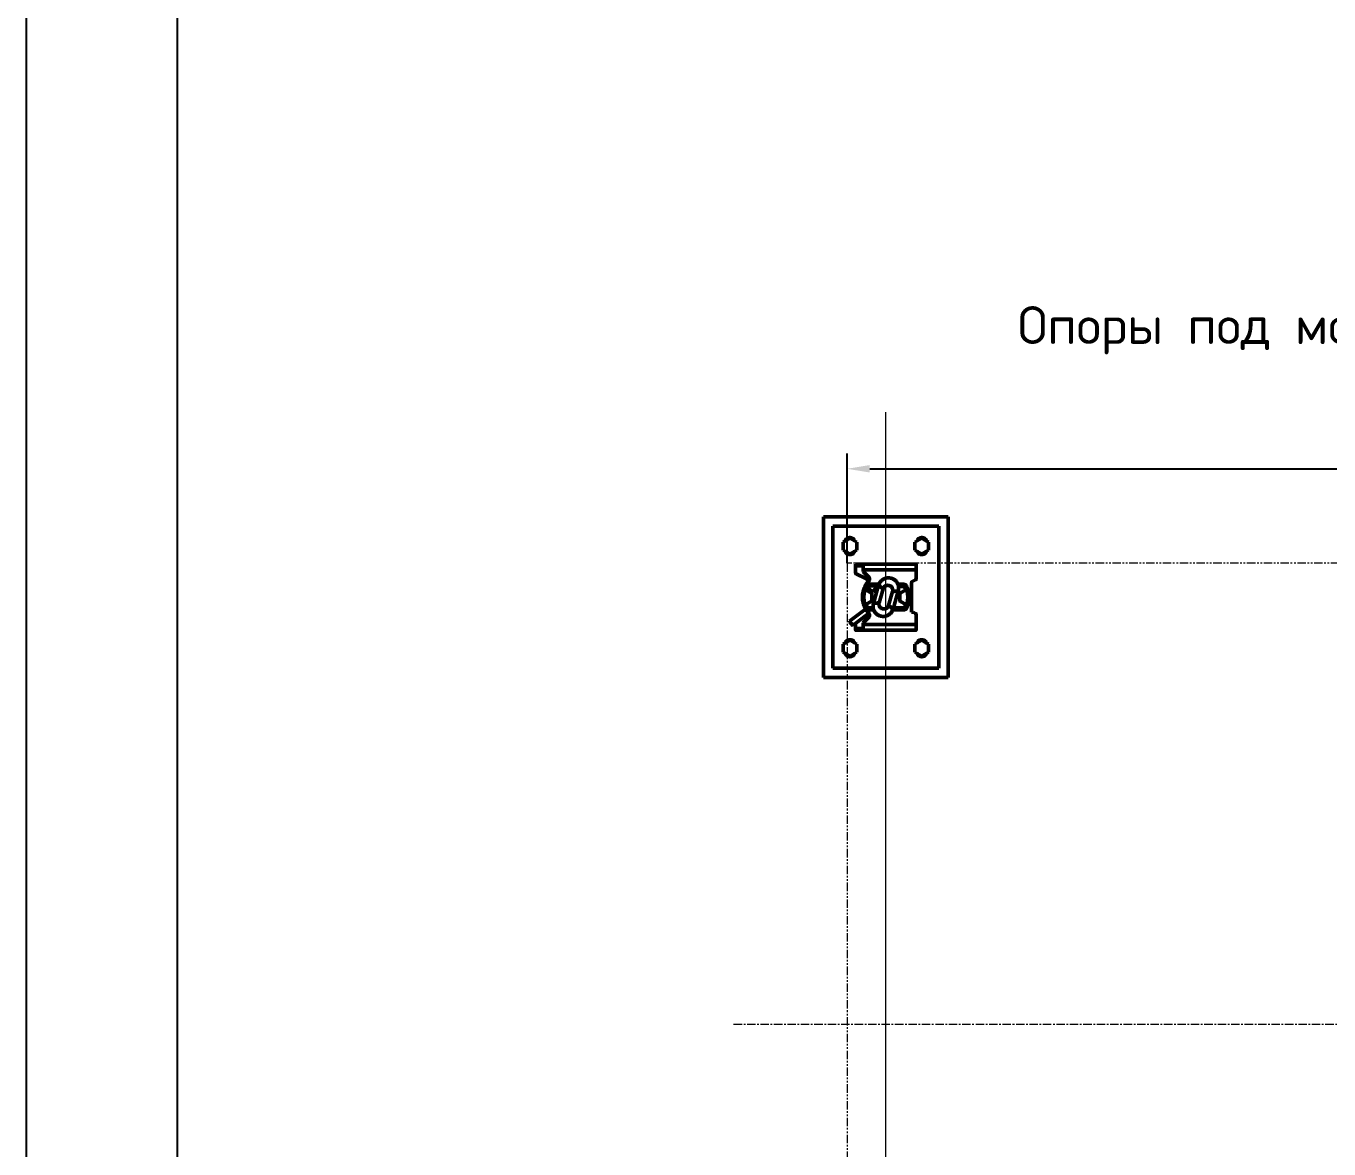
# Model space of a CAD drawing. Header units: millimetres. Extents: x 0 to 1682, y 0 to 1188.
# Drawn here: x 0 to 344.5, y 297 to 594 of the extents above; entities that cross this region are included whole.
import ezdxf
from ezdxf.enums import TextEntityAlignment as Align

# ---------------------------------------------------------------- set-up
doc = ezdxf.new("R2010")
doc.units = ezdxf.units.MM
doc.header["$LTSCALE"] = 0.7
doc.linetypes.add('CENTER', pattern=[5.08, 3.175, -0.635, 0.635, -0.635])
doc.linetypes.add('PHANTOM', pattern=[6.35, 3.175, -0.635, 0.635, -0.635, 0.635, -0.635])
for name, color, linetype in [('00_РАМКА', 7, 'Continuous'), ('08_ТЕКСТ', 7, 'Continuous'), ('09_РАЗМЕРЫ', 7, 'Continuous')]:
    doc.layers.add(name, color=color, linetype=linetype)
for name, color, linetype, lineweight in [('07_ОСИ', 2, 'CENTER', 18), ('20_ВИДИМЫЕ', 7, 'Continuous', 50), ('22_ТОНКИЕ', 7, 'Continuous', 18), ('24_ФАНТОМ', 7, 'PHANTOM', 18)]:
    doc.layers.add(name, color=color, linetype=linetype, lineweight=lineweight)
doc.styles.add('ГОСТ', font='isocpeur.ttf')
doc.dimstyles.new('ГОСТ', dxfattribs={"dimscale": 2, "dimtxt": 3.5, "dimasz": 3, "dimexe": 2, "dimexo": 0, "dimgap": 1, "dimtad": 1, "dimdec": 1, "dimtxsty": 'ГОСТ', "dimcen": 2.5, "dimclrd": 7, "dimclre": 7, "dimclrt": 7, "dimazin": 3, "dimtfac": 1, "dimtmove": 0, "dimatfit": 3, "dimarcsym": 0})

msp = doc.modelspace()

# ---------------------------------------------------------------- linework, layer by layer
at = {"layer": '00_РАМКА'}
for points in [[(0, 0), (1682, 0), (1682, 1188), (0, 1188)], [(40, 10), (1672, 10), (1672, 1178), (40, 1178)]]:
    msp.add_lwpolyline(points, close=True, dxfattribs=at)
at = {"layer": '07_ОСИ'}
msp.add_line((187.1, 330), (852.9, 330), dxfattribs=at)
at = {"layer": '20_ВИДИМЫЕ'}
for points in [[(210.85, 464.2), (243.85, 464.2)], [(210.85, 464.2), (210.85, 421.7)], [(213.35, 461.7), (241.35, 461.7)], [(213.35, 461.7), (213.35, 424.2)], [(241.35, 461.7), (241.35, 424.2)], [(243.85, 464.2), (243.85, 421.7)], [(217.85, 458.53), (216.05, 457.49)], [(216.62, 457.82), (216.65, 457.89), (216.68, 457.97), (216.72, 458.04), (216.76, 458.11), (216.81, 458.17), (216.86, 458.24), (216.91, 458.3), (216.97, 458.35), (217.03, 458.41), (217.09, 458.46), (217.16, 458.5), (217.23, 458.54), (217.3, 458.58), (217.38, 458.61), (217.45, 458.64), (217.53, 458.66), (217.61, 458.68), (217.69, 458.69), (217.77, 458.7), (217.85, 458.7), (217.93, 458.7), (218.01, 458.69), (218.09, 458.68), (218.17, 458.66), (218.25, 458.64), (218.32, 458.61), (218.4, 458.58), (218.47, 458.54), (218.54, 458.5), (218.61, 458.46), (218.67, 458.41), (218.73, 458.35), (218.79, 458.3), (218.84, 458.24), (218.89, 458.17), (218.94, 458.11), (218.98, 458.04), (219.02, 457.97), (219.05, 457.89), (219.08, 457.82)], [(219.65, 457.49), (217.85, 458.53)], [(236.85, 458.53), (235.05, 457.49)], [(235.62, 457.82), (235.65, 457.89), (235.68, 457.97), (235.72, 458.04), (235.76, 458.11), (235.81, 458.17), (235.86, 458.24), (235.91, 458.3), (235.97, 458.35), (236.03, 458.41), (236.09, 458.46), (236.16, 458.5), (236.23, 458.54), (236.3, 458.58), (236.38, 458.61), (236.45, 458.64), (236.53, 458.66), (236.61, 458.68), (236.69, 458.69), (236.77, 458.7), (236.85, 458.7), (236.93, 458.7), (237.01, 458.69), (237.09, 458.68), (237.17, 458.66), (237.25, 458.64), (237.32, 458.61), (237.4, 458.58), (237.47, 458.54), (237.54, 458.5), (237.61, 458.46), (237.67, 458.41), (237.73, 458.35), (237.79, 458.3), (237.84, 458.24), (237.89, 458.17), (237.94, 458.11), (237.98, 458.04), (238.02, 457.97), (238.05, 457.89), (238.08, 457.82)], [(238.65, 457.49), (236.85, 458.53)], [(216.05, 457.49), (216.05, 455.41)], [(216.05, 455.41), (217.85, 454.37)], [(219.08, 455.08), (219.05, 455.01), (219.02, 454.93), (218.98, 454.86), (218.94, 454.79), (218.89, 454.73), (218.84, 454.66), (218.79, 454.6), (218.73, 454.55), (218.67, 454.49), (218.61, 454.44), (218.54, 454.4), (218.47, 454.36), (218.4, 454.32), (218.32, 454.29), (218.25, 454.26), (218.17, 454.24), (218.09, 454.22), (218.01, 454.21), (217.93, 454.2), (217.85, 454.2), (217.77, 454.2), (217.69, 454.21), (217.61, 454.22), (217.53, 454.24), (217.45, 454.26), (217.38, 454.29), (217.3, 454.32), (217.23, 454.36), (217.16, 454.4), (217.09, 454.44), (217.03, 454.49), (216.97, 454.55), (216.91, 454.6), (216.86, 454.66), (216.81, 454.73), (216.76, 454.79), (216.72, 454.86), (216.68, 454.93), (216.65, 455.01), (216.62, 455.08)], [(217.85, 454.37), (219.65, 455.41)], [(219.65, 455.41), (219.65, 457.49)], [(235.05, 457.49), (235.05, 455.41)], [(235.05, 455.41), (236.85, 454.37)], [(238.08, 455.08), (238.05, 455.01), (238.02, 454.93), (237.98, 454.86), (237.94, 454.79), (237.89, 454.73), (237.84, 454.66), (237.79, 454.6), (237.73, 454.55), (237.67, 454.49), (237.61, 454.44), (237.54, 454.4), (237.47, 454.36), (237.4, 454.32), (237.32, 454.29), (237.25, 454.26), (237.17, 454.24), (237.09, 454.22), (237.01, 454.21), (236.93, 454.2), (236.85, 454.2), (236.77, 454.2), (236.69, 454.21), (236.61, 454.22), (236.53, 454.24), (236.45, 454.26), (236.38, 454.29), (236.3, 454.32), (236.23, 454.36), (236.16, 454.4), (236.09, 454.44), (236.03, 454.49), (235.97, 454.55), (235.91, 454.6), (235.86, 454.66), (235.81, 454.73), (235.76, 454.79), (235.72, 454.86), (235.68, 454.93), (235.65, 455.01), (235.62, 455.08)], [(236.85, 454.37), (238.65, 455.41)], [(238.65, 455.41), (238.65, 457.49)], [(219.35, 451.59), (219.35, 451.62), (219.35, 451.65), (219.35, 451.67), (219.35, 451.69), (219.35, 451.7), (219.35, 451.7)], [(219.35, 451.7), (235.35, 451.7)], [(219.35, 451.59), (219.35, 451.21)], [(235.35, 451.7), (235.35, 451.7), (235.35, 451.69), (235.35, 451.67), (235.35, 451.65), (235.35, 451.62), (235.35, 451.59)], [(235.35, 450.21), (235.35, 451.59)], [(221.25, 451.21), (219.35, 451.21)], [(219.35, 449.37), (219.35, 451.21)], [(219.35, 449.37), (219.36, 449.31), (219.37, 449.26), (219.4, 449.21), (219.43, 449.16), (219.47, 449.13), (219.52, 449.1)], [(219.52, 449.1), (222.1, 447.9)], [(221.25, 451.21), (221.27, 451.21), (221.3, 451.2), (221.32, 451.19), (221.34, 451.17), (221.35, 451.16), (221.35, 451.14)], [(221.35, 449.76), (221.35, 449.76), (221.34, 449.75), (221.32, 449.75), (221.3, 449.74), (221.27, 449.73), (221.25, 449.72)], [(221.35, 451.14), (221.35, 450.21)], [(221.35, 450.21), (235.35, 450.21)], [(221.35, 450.11), (221.35, 450.13), (221.35, 450.16), (221.35, 450.18), (221.35, 450.19), (221.35, 450.2), (221.35, 450.21)], [(221.35, 449.76), (221.35, 450.11)], [(222.81, 448.3), (221.35, 449.76)], [(222.4, 446.69), (222.45, 446.76), (222.49, 446.83), (222.52, 446.91), (222.54, 446.99), (222.56, 447.07), (222.57, 447.16), (222.56, 447.24), (222.55, 447.32), (222.53, 447.4), (222.5, 447.48), (222.47, 447.56), (222.42, 447.63), (222.37, 447.7), (222.31, 447.76), (222.25, 447.81), (222.18, 447.86), (222.1, 447.9)], [(222.81, 448.3), (222.86, 448.24), (222.91, 448.17), (222.95, 448.1), (222.99, 448.03), (223.01, 447.95), (223.03, 447.87), (223.04, 447.79), (223.04, 447.71), (223.03, 447.63), (223.02, 447.55), (222.99, 447.47), (222.96, 447.39), (222.92, 447.32), (222.88, 447.25), (222.83, 447.19)], [(222.83, 448.27), (222.84, 448.27), (222.84, 448.27), (222.84, 448.26), (222.84, 448.26), (222.85, 448.26), (222.85, 448.26)], [(222.86, 448.24), (222.86, 448.24), (222.87, 448.24), (222.87, 448.23), (222.87, 448.23), (222.87, 448.23), (222.87, 448.23)], [(222.89, 448.21), (222.89, 448.21), (222.89, 448.2), (222.89, 448.2), (222.89, 448.2), (222.89, 448.2), (222.9, 448.19)], [(222.91, 448.18), (222.91, 448.18), (222.91, 448.17), (222.91, 448.17), (222.91, 448.17), (222.92, 448.16), (222.92, 448.16)], [(222.93, 448.14), (222.93, 448.14), (222.93, 448.14), (222.93, 448.14), (222.94, 448.13), (222.94, 448.13), (222.94, 448.13)], [(222.95, 448.11), (222.95, 448.11), (222.95, 448.1), (222.95, 448.1), (222.95, 448.1), (222.96, 448.09), (222.96, 448.09)], [(222.97, 448.07), (222.97, 448.07), (222.97, 448.07), (222.97, 448.07), (222.97, 448.06), (222.97, 448.06), (222.97, 448.06)], [(222.98, 448.04), (222.98, 448.04), (222.98, 448.04), (222.98, 448.03), (222.98, 448.03), (222.99, 448.03), (222.99, 448.03)], [(222.99, 448.01), (222.99, 448), (223, 448), (223, 448), (223, 448), (223, 447.99), (223, 447.99)], [(223, 447.98), (223.01, 447.97), (223.01, 447.97), (223.01, 447.97), (223.01, 447.96), (223.01, 447.96), (223.01, 447.96)], [(225.44, 446.1), (225.47, 446.17), (225.49, 446.25), (225.52, 446.33), (225.55, 446.4), (225.58, 446.48), (225.62, 446.55), (225.66, 446.62), (225.69, 446.69), (225.74, 446.76), (225.78, 446.83), (225.82, 446.9), (225.87, 446.96), (225.92, 447.03), (225.97, 447.09), (226.02, 447.15), (226.08, 447.21), (226.13, 447.27), (226.19, 447.32), (226.25, 447.38), (226.31, 447.43), (226.38, 447.48), (226.44, 447.53), (226.51, 447.58), (226.57, 447.62), (226.64, 447.66), (226.71, 447.7), (226.78, 447.74), (226.86, 447.78), (226.93, 447.81), (227, 447.85), (227.08, 447.88), (227.15, 447.9), (227.23, 447.93), (227.31, 447.95), (227.39, 447.97), (227.46, 447.99), (227.54, 448.01), (227.62, 448.02), (227.7, 448.03), (227.78, 448.04), (227.86, 448.05), (227.94, 448.05), (228.03, 448.05), (228.11, 448.05), (228.19, 448.05), (228.27, 448.04), (228.35, 448.04), (228.43, 448.02), (228.51, 448.01), (228.59, 448), (228.67, 447.98), (228.74, 447.96), (228.82, 447.94), (228.9, 447.91), (228.98, 447.89), (229.05, 447.86), (229.12, 447.83), (229.2, 447.79), (229.27, 447.76), (229.34, 447.72), (229.41, 447.68), (229.48, 447.64), (229.55, 447.59), (229.62, 447.55), (229.68, 447.5), (229.74, 447.45), (229.81, 447.4), (229.87, 447.34), (229.92, 447.29), (229.98, 447.23), (230.04, 447.17), (230.09, 447.11), (230.14, 447.05), (230.19, 446.98), (230.24, 446.92), (230.28, 446.85), (230.33, 446.78), (230.37, 446.71), (230.41, 446.64), (230.45, 446.57), (230.48, 446.5), (230.52, 446.43), (230.55, 446.35), (230.58, 446.28), (230.6, 446.2), (230.63, 446.12), (230.65, 446.05), (230.67, 445.97), (230.69, 445.89), (230.7, 445.81), (230.71, 445.73), (230.72, 445.65), (230.73, 445.57), (230.74, 445.49), (230.74, 445.41), (230.74, 445.33), (230.74, 445.25), (230.73, 445.16), (230.73, 445.08), (230.72, 445), (230.7, 444.92), (230.69, 444.84), (230.67, 444.77), (230.66, 444.69), (230.63, 444.61)], [(235.35, 450.21), (235.35, 450.2), (235.35, 450.19), (235.35, 450.18), (235.35, 450.16), (235.35, 450.13), (235.35, 450.11)], [(235.35, 450.11), (235.35, 447.81)], [(221.88, 440.03), (221.85, 440.1), (221.81, 440.17), (221.77, 440.24), (221.74, 440.31), (221.71, 440.38), (221.67, 440.46), (221.64, 440.53), (221.61, 440.61), (221.58, 440.68), (221.55, 440.75), (221.52, 440.83), (221.5, 440.91), (221.47, 440.98), (221.45, 441.06), (221.42, 441.13), (221.4, 441.21), (221.38, 441.29), (221.36, 441.36), (221.34, 441.44), (221.32, 441.52), (221.3, 441.6), (221.28, 441.68), (221.27, 441.76), (221.25, 441.83), (221.24, 441.91), (221.22, 441.99), (221.21, 442.07), (221.2, 442.15), (221.19, 442.23), (221.18, 442.31), (221.18, 442.39), (221.17, 442.47), (221.16, 442.55), (221.16, 442.63), (221.15, 442.71), (221.15, 442.79), (221.15, 442.87), (221.15, 442.95), (221.15, 443.03), (221.15, 443.11), (221.15, 443.19), (221.16, 443.27), (221.16, 443.35), (221.17, 443.43), (221.18, 443.51), (221.18, 443.59), (221.19, 443.67), (221.2, 443.75), (221.21, 443.83), (221.22, 443.91), (221.24, 443.99), (221.25, 444.07), (221.27, 444.14), (221.28, 444.22), (221.3, 444.3), (221.32, 444.38), (221.34, 444.46), (221.36, 444.54), (221.38, 444.61), (221.4, 444.69), (221.42, 444.77), (221.45, 444.84), (221.47, 444.92), (221.5, 444.99), (221.52, 445.07), (221.55, 445.15), (221.58, 445.22), (221.61, 445.29), (221.64, 445.37), (221.67, 445.44), (221.71, 445.52), (221.74, 445.59), (221.77, 445.66), (221.81, 445.73), (221.85, 445.8), (221.88, 445.87)], [(221.85, 441.12), (221.82, 441.2), (221.8, 441.28), (221.77, 441.36), (221.75, 441.43), (221.73, 441.51), (221.71, 441.59), (221.69, 441.67), (221.68, 441.75), (221.66, 441.83), (221.64, 441.91), (221.63, 441.99), (221.62, 442.06), (221.61, 442.14), (221.6, 442.22), (221.59, 442.31), (221.58, 442.39), (221.57, 442.47), (221.56, 442.55), (221.56, 442.63), (221.56, 442.71), (221.55, 442.79), (221.55, 442.87), (221.55, 442.95), (221.55, 443.03), (221.55, 443.11), (221.56, 443.19), (221.56, 443.27), (221.56, 443.35), (221.57, 443.43), (221.58, 443.51), (221.59, 443.59), (221.6, 443.68), (221.61, 443.76), (221.62, 443.84), (221.63, 443.91), (221.64, 443.99), (221.66, 444.07), (221.68, 444.15), (221.69, 444.23), (221.71, 444.31), (221.73, 444.39), (221.75, 444.47), (221.77, 444.54), (221.8, 444.62), (221.82, 444.7), (221.85, 444.78)], [(221.85, 444.78), (221.86, 444.83), (221.88, 444.87), (221.89, 444.91), (221.9, 444.94), (221.91, 444.96), (221.91, 444.97)], [(221.88, 445.87), (221.92, 445.95), (221.96, 446.02), (222, 446.09), (222.04, 446.16), (222.09, 446.23), (222.13, 446.29), (222.17, 446.36), (222.22, 446.43), (222.26, 446.5), (222.31, 446.56), (222.36, 446.63), (222.41, 446.69), (222.46, 446.76), (222.51, 446.82), (222.56, 446.88), (222.61, 446.95), (222.66, 447.01), (222.72, 447.07), (222.77, 447.13), (222.83, 447.19)], [(221.88, 445.87), (221.92, 445.94), (221.97, 446.01), (222.03, 446.07), (222.08, 446.13), (222.15, 446.18), (222.21, 446.22), (222.29, 446.26), (222.36, 446.29), (222.44, 446.32), (222.52, 446.34), (222.6, 446.35), (222.68, 446.35)], [(221.91, 444.97), (221.94, 445.05), (221.97, 445.13), (222.01, 445.21), (222.04, 445.28), (222.08, 445.36), (222.11, 445.44), (222.15, 445.52), (222.19, 445.59), (222.23, 445.67)], [(222.09, 444.87), (222.06, 444.88), (222.03, 444.9), (222, 444.92), (221.97, 444.93), (221.94, 444.95), (221.91, 444.97)], [(222.39, 445.54), (222.35, 445.47), (222.31, 445.4), (222.28, 445.32), (222.24, 445.25), (222.21, 445.17), (222.18, 445.1), (222.15, 445.02), (222.12, 444.94), (222.09, 444.87)], [(222.09, 444.87), (223.53, 444.04)], [(222.23, 445.67), (222.23, 445.67), (222.23, 445.67), (222.23, 445.68), (222.23, 445.68), (222.23, 445.68), (222.24, 445.69)], [(222.23, 445.67), (222.25, 445.65), (222.28, 445.63), (222.31, 445.6), (222.33, 445.58), (222.36, 445.56), (222.39, 445.54)], [(222.68, 445.95), (222.59, 445.94), (222.5, 445.92), (222.42, 445.88), (222.35, 445.83), (222.29, 445.76), (222.24, 445.69)], [(222.39, 445.54), (223.88, 444.36)], [(222.68, 446.35), (225.53, 446.35)], [(222.68, 445.95), (225.14, 445.95)], [(223.88, 444.36), (224.98, 445.75)], [(224.07, 441.29), (225.44, 446.1)], [(224.98, 445.75), (225.14, 445.95)], [(225.34, 445.75), (224.98, 445.75)], [(225.14, 445.95), (225.4, 445.95)], [(225.44, 446.1), (225.51, 446.05), (225.57, 446), (225.63, 445.95), (225.69, 445.89), (225.75, 445.84), (225.82, 445.79), (225.88, 445.74), (225.94, 445.69), (226, 445.64), (226.06, 445.59), (226.13, 445.54), (226.19, 445.49), (226.25, 445.44), (226.31, 445.39), (226.38, 445.34), (226.44, 445.29), (226.5, 445.24), (226.56, 445.19), (226.62, 445.13)], [(225.58, 441.48), (226.62, 445.13)], [(226.62, 445.13), (226.65, 445.21), (226.68, 445.29), (226.71, 445.36), (226.75, 445.43), (226.8, 445.5), (226.84, 445.57), (226.9, 445.63), (226.95, 445.69), (227.01, 445.75), (227.07, 445.8), (227.14, 445.85), (227.21, 445.89), (227.28, 445.93), (227.35, 445.97), (227.43, 446), (227.51, 446.02), (227.59, 446.04), (227.67, 446.06), (227.75, 446.07), (227.83, 446.08), (227.91, 446.08), (227.99, 446.07), (228.07, 446.06), (228.15, 446.05), (228.23, 446.03), (228.31, 446), (228.39, 445.97), (228.46, 445.94), (228.53, 445.9), (228.6, 445.85), (228.67, 445.81), (228.73, 445.75), (228.79, 445.7), (228.85, 445.64), (228.9, 445.58), (228.95, 445.51), (228.99, 445.44), (229.03, 445.37), (229.06, 445.3), (229.1, 445.22), (229.12, 445.14), (229.14, 445.06), (229.16, 444.98), (229.17, 444.9), (229.17, 444.82), (229.17, 444.74), (229.17, 444.66), (229.16, 444.58), (229.14, 444.5), (229.12, 444.42)], [(230.63, 444.61), (230.55, 444.6), (230.48, 444.59), (230.4, 444.58), (230.32, 444.57), (230.24, 444.56), (230.16, 444.55), (230.08, 444.54), (230, 444.53), (229.92, 444.52), (229.84, 444.51), (229.76, 444.5), (229.68, 444.49), (229.6, 444.48), (229.52, 444.47), (229.44, 444.46), (229.36, 444.45), (229.28, 444.44), (229.2, 444.43), (229.12, 444.42)], [(230.63, 444.61), (229.26, 439.8)], [(230.55, 446.35), (232.02, 446.35)], [(230.67, 445.95), (232.02, 445.95)], [(232.02, 445.75), (230.71, 445.75)], [(232.61, 444.87), (231.17, 444.04)], [(232.02, 446.35), (232.1, 446.35), (232.18, 446.34), (232.26, 446.32), (232.34, 446.29), (232.41, 446.26), (232.49, 446.22), (232.55, 446.18), (232.62, 446.13), (232.67, 446.07), (232.73, 446.01), (232.78, 445.94), (232.82, 445.87)], [(232.02, 445.95), (232.11, 445.94), (232.2, 445.92), (232.28, 445.88), (232.35, 445.83), (232.41, 445.76), (232.46, 445.69)], [(232.29, 445.59), (232.26, 445.64), (232.22, 445.68), (232.18, 445.71), (232.13, 445.73), (232.08, 445.75), (232.02, 445.75)], [(232.61, 444.87), (232.58, 444.95), (232.55, 445.03), (232.52, 445.11), (232.48, 445.19), (232.44, 445.28), (232.41, 445.36), (232.37, 445.43), (232.33, 445.51), (232.29, 445.59)], [(232.46, 445.69), (232.5, 445.61), (232.54, 445.53), (232.58, 445.45), (232.62, 445.37), (232.66, 445.29), (232.69, 445.21), (232.72, 445.13), (232.76, 445.05), (232.79, 444.97)], [(232.79, 444.97), (232.76, 444.95), (232.73, 444.93), (232.7, 444.92), (232.67, 444.9), (232.64, 444.88), (232.61, 444.87)], [(232.79, 444.97), (232.79, 444.96), (232.8, 444.94), (232.81, 444.91), (232.82, 444.87), (232.84, 444.83), (232.85, 444.78)], [(232.82, 445.87), (232.85, 445.8), (232.89, 445.73), (232.93, 445.66), (232.96, 445.59), (232.99, 445.52), (233.03, 445.44), (233.06, 445.37), (233.09, 445.29), (233.12, 445.22), (233.15, 445.15), (233.18, 445.07), (233.2, 444.99), (233.23, 444.92), (233.25, 444.84), (233.28, 444.77), (233.3, 444.69), (233.32, 444.61), (233.34, 444.54), (233.36, 444.46), (233.38, 444.38), (233.4, 444.3), (233.42, 444.22), (233.43, 444.14), (233.45, 444.07), (233.46, 443.99), (233.48, 443.91), (233.49, 443.83), (233.5, 443.75), (233.51, 443.67), (233.52, 443.59), (233.52, 443.51), (233.53, 443.43), (233.54, 443.35), (233.54, 443.27), (233.55, 443.19), (233.55, 443.11), (233.55, 443.03), (233.55, 442.95), (233.55, 442.87), (233.55, 442.79), (233.55, 442.71), (233.54, 442.63), (233.54, 442.55), (233.53, 442.47), (233.52, 442.39), (233.52, 442.31), (233.51, 442.23), (233.5, 442.15), (233.49, 442.07), (233.48, 441.99), (233.46, 441.91), (233.45, 441.83), (233.43, 441.76), (233.42, 441.68), (233.4, 441.6), (233.38, 441.52), (233.36, 441.44), (233.34, 441.36), (233.32, 441.29), (233.3, 441.21), (233.28, 441.13), (233.25, 441.06), (233.23, 440.98), (233.2, 440.91), (233.18, 440.83), (233.15, 440.75), (233.12, 440.68), (233.09, 440.61), (233.06, 440.53), (233.03, 440.46), (232.99, 440.38), (232.96, 440.31), (232.93, 440.24), (232.89, 440.17), (232.85, 440.1), (232.82, 440.03)], [(232.85, 441.12), (232.88, 441.2), (232.9, 441.28), (232.93, 441.36), (232.95, 441.43), (232.97, 441.51), (232.99, 441.59), (233.01, 441.67), (233.02, 441.75), (233.04, 441.83), (233.06, 441.91), (233.07, 441.99), (233.08, 442.06), (233.09, 442.14), (233.1, 442.22), (233.11, 442.31), (233.12, 442.39), (233.13, 442.47), (233.14, 442.55), (233.14, 442.63), (233.14, 442.71), (233.15, 442.79), (233.15, 442.87), (233.15, 442.95), (233.15, 443.03), (233.15, 443.11), (233.14, 443.19), (233.14, 443.27), (233.14, 443.35), (233.13, 443.43), (233.12, 443.51), (233.11, 443.59), (233.1, 443.68), (233.09, 443.76), (233.08, 443.84), (233.07, 443.91), (233.06, 443.99), (233.04, 444.07), (233.02, 444.15), (233.01, 444.23), (232.99, 444.31), (232.97, 444.39), (232.95, 444.47), (232.93, 444.54), (232.9, 444.62), (232.88, 444.7), (232.85, 444.78)], [(234.15, 446.74), (234.16, 446.8), (234.17, 446.86), (234.2, 446.92), (234.24, 446.97), (234.28, 447.01), (234.33, 447.05)], [(234.15, 446.74), (234.15, 438.95)], [(234.33, 447.05), (235.17, 447.5)], [(235.17, 447.5), (235.22, 447.54), (235.26, 447.58), (235.3, 447.63), (235.33, 447.69), (235.34, 447.75), (235.35, 447.81)], [(221.91, 440.93), (221.91, 440.94), (221.9, 440.96), (221.89, 440.99), (221.88, 441.03), (221.86, 441.07), (221.85, 441.12)], [(221.91, 440.93), (221.94, 440.95), (221.97, 440.97), (222, 440.98), (222.03, 441), (222.06, 441.02), (222.09, 441.03)], [(223.53, 441.86), (222.09, 441.03)], [(222.09, 441.03), (222.12, 440.95), (222.15, 440.87), (222.18, 440.79), (222.22, 440.71), (222.26, 440.62), (222.29, 440.54), (222.33, 440.47), (222.37, 440.39), (222.41, 440.31)], [(223.53, 444.04), (223.57, 444.01), (223.61, 443.97), (223.64, 443.93), (223.66, 443.88), (223.67, 443.83), (223.68, 443.78)], [(223.68, 442.12), (223.67, 442.07), (223.66, 442.02), (223.64, 441.97), (223.61, 441.93), (223.57, 441.89), (223.53, 441.86)], [(223.68, 443.78), (223.68, 442.12)], [(229.26, 439.8), (229.23, 439.73), (229.21, 439.65), (229.18, 439.57), (229.15, 439.5), (229.12, 439.42), (229.08, 439.35), (229.04, 439.28), (229.01, 439.21), (228.96, 439.14), (228.92, 439.07), (228.88, 439), (228.83, 438.94), (228.78, 438.87), (228.73, 438.81), (228.68, 438.75), (228.62, 438.69), (228.57, 438.63), (228.51, 438.58), (228.45, 438.52), (228.39, 438.47), (228.32, 438.42), (228.26, 438.37), (228.19, 438.32), (228.13, 438.28), (228.06, 438.24), (227.99, 438.2), (227.92, 438.16), (227.84, 438.12), (227.77, 438.09), (227.7, 438.05), (227.62, 438.02), (227.55, 438), (227.47, 437.97), (227.39, 437.95), (227.31, 437.93), (227.24, 437.91), (227.16, 437.89), (227.08, 437.88), (227, 437.87), (226.92, 437.86), (226.84, 437.85), (226.76, 437.85), (226.67, 437.85), (226.59, 437.85), (226.51, 437.85), (226.43, 437.86), (226.35, 437.86), (226.27, 437.88), (226.19, 437.89), (226.11, 437.9), (226.03, 437.92), (225.96, 437.94), (225.88, 437.96), (225.8, 437.99), (225.72, 438.01), (225.65, 438.04), (225.58, 438.07), (225.5, 438.11), (225.43, 438.14), (225.36, 438.18), (225.29, 438.22), (225.22, 438.26), (225.15, 438.31), (225.08, 438.35), (225.02, 438.4), (224.96, 438.45), (224.89, 438.5), (224.83, 438.56), (224.78, 438.61), (224.72, 438.67), (224.66, 438.73), (224.61, 438.79), (224.56, 438.85), (224.51, 438.92), (224.46, 438.98), (224.42, 439.05), (224.37, 439.12), (224.33, 439.19), (224.29, 439.26), (224.25, 439.33), (224.22, 439.4), (224.18, 439.47), (224.15, 439.55), (224.12, 439.62), (224.1, 439.7), (224.07, 439.78), (224.05, 439.85), (224.03, 439.93), (224.01, 440.01), (224, 440.09), (223.99, 440.17), (223.98, 440.25), (223.97, 440.33), (223.96, 440.41), (223.96, 440.49), (223.96, 440.57), (223.96, 440.65), (223.97, 440.74), (223.97, 440.82), (223.98, 440.9), (224, 440.98), (224.01, 441.06), (224.03, 441.13), (224.04, 441.21), (224.07, 441.29)], [(224.07, 441.29), (224.15, 441.3), (224.22, 441.31), (224.3, 441.32), (224.38, 441.33), (224.46, 441.34), (224.54, 441.35), (224.62, 441.36), (224.7, 441.37), (224.78, 441.38), (224.86, 441.39), (224.94, 441.4), (225.02, 441.41), (225.1, 441.42), (225.18, 441.43), (225.26, 441.44), (225.34, 441.45), (225.42, 441.46), (225.5, 441.47), (225.58, 441.48)], [(228.08, 440.77), (228.05, 440.69), (228.02, 440.61), (227.99, 440.54), (227.95, 440.47), (227.9, 440.4), (227.86, 440.33), (227.8, 440.27), (227.75, 440.21), (227.69, 440.15), (227.63, 440.1), (227.56, 440.05), (227.49, 440.01), (227.42, 439.97), (227.35, 439.93), (227.27, 439.9), (227.19, 439.88), (227.11, 439.86), (227.03, 439.84), (226.95, 439.83), (226.87, 439.82), (226.79, 439.82), (226.71, 439.83), (226.63, 439.84), (226.55, 439.85), (226.47, 439.87), (226.39, 439.9), (226.31, 439.93), (226.24, 439.96), (226.17, 440), (226.1, 440.05), (226.03, 440.09), (225.97, 440.15), (225.91, 440.2), (225.85, 440.26), (225.8, 440.32), (225.75, 440.39), (225.71, 440.46), (225.67, 440.53), (225.64, 440.6), (225.6, 440.68), (225.58, 440.76), (225.56, 440.84), (225.54, 440.92), (225.53, 441), (225.53, 441.08), (225.53, 441.16), (225.53, 441.24), (225.54, 441.32), (225.56, 441.4), (225.58, 441.48)], [(229.12, 444.42), (228.08, 440.77)], [(231.02, 443.78), (231.03, 443.83), (231.04, 443.88), (231.06, 443.93), (231.09, 443.97), (231.13, 444.01), (231.17, 444.04)], [(231.02, 443.78), (231.02, 442.12)], [(231.17, 441.86), (231.13, 441.89), (231.09, 441.93), (231.06, 441.97), (231.04, 442.02), (231.03, 442.07), (231.02, 442.12)], [(231.17, 441.86), (232.61, 441.03)], [(232.29, 440.31), (232.33, 440.39), (232.37, 440.47), (232.41, 440.54), (232.44, 440.62), (232.48, 440.71), (232.52, 440.79), (232.55, 440.87), (232.58, 440.95), (232.61, 441.03)], [(232.61, 441.03), (232.64, 441.02), (232.67, 441), (232.7, 440.98), (232.73, 440.97), (232.76, 440.95), (232.79, 440.93)], [(232.85, 441.12), (232.84, 441.07), (232.82, 441.03), (232.81, 440.99), (232.8, 440.96), (232.79, 440.94), (232.79, 440.93)], [(222.01, 439.8), (217.74, 436.59)], [(222.85, 438.68), (218.59, 435.47)], [(221.35, 436.14), (222.81, 437.6)], [(222.1, 438), (221.7, 437.82)], [(222.68, 439.55), (222.6, 439.55), (222.52, 439.56), (222.44, 439.58), (222.36, 439.61), (222.29, 439.64), (222.21, 439.68), (222.15, 439.72), (222.08, 439.77), (222.03, 439.83), (221.97, 439.89), (221.92, 439.96), (221.88, 440.03)], [(222.83, 438.71), (222.77, 438.77), (222.72, 438.83), (222.66, 438.89), (222.61, 438.95), (222.56, 439.02), (222.51, 439.08), (222.46, 439.14), (222.41, 439.21), (222.36, 439.27), (222.31, 439.34), (222.26, 439.4), (222.22, 439.47), (222.17, 439.54), (222.13, 439.61), (222.09, 439.67), (222.04, 439.74), (222, 439.81), (221.96, 439.88), (221.92, 439.95), (221.88, 440.03)], [(222.24, 440.21), (222.2, 440.29), (222.16, 440.37), (222.12, 440.45), (222.08, 440.53), (222.04, 440.61), (222.01, 440.69), (221.98, 440.77), (221.94, 440.85), (221.91, 440.93)], [(222.1, 438), (222.18, 438.04), (222.25, 438.09), (222.31, 438.15), (222.37, 438.21), (222.42, 438.27), (222.47, 438.35), (222.5, 438.42)], [(222.68, 439.95), (222.59, 439.96), (222.5, 439.98), (222.42, 440.02), (222.35, 440.07), (222.29, 440.14), (222.24, 440.21)], [(222.41, 440.31), (222.44, 440.26), (222.48, 440.22), (222.52, 440.19), (222.57, 440.17), (222.62, 440.15), (222.68, 440.15)], [(222.68, 440.15), (223.99, 440.15)], [(224.03, 439.95), (222.68, 439.95)], [(224.15, 439.55), (222.68, 439.55)], [(222.83, 438.71), (222.88, 438.65), (222.92, 438.58), (222.96, 438.51), (222.99, 438.43), (223.02, 438.35), (223.03, 438.27), (223.04, 438.19), (223.04, 438.11), (223.03, 438.03), (223.01, 437.95), (222.99, 437.87), (222.95, 437.8), (222.91, 437.73), (222.86, 437.66), (222.81, 437.6)], [(222.85, 437.64), (222.84, 437.64), (222.84, 437.64), (222.84, 437.63), (222.84, 437.63), (222.83, 437.63), (222.83, 437.63)], [(222.87, 437.67), (222.87, 437.67), (222.87, 437.67), (222.86, 437.66), (222.86, 437.66), (222.86, 437.66), (222.86, 437.66)], [(222.89, 437.7), (222.89, 437.7), (222.89, 437.7), (222.89, 437.7), (222.89, 437.69), (222.89, 437.69), (222.88, 437.69)], [(222.92, 437.73), (222.91, 437.73), (222.91, 437.73), (222.91, 437.73), (222.91, 437.73), (222.91, 437.72), (222.91, 437.72)], [(222.94, 437.77), (222.93, 437.77), (222.93, 437.76), (222.93, 437.76), (222.93, 437.76), (222.93, 437.76), (222.93, 437.75)], [(222.95, 437.8), (222.95, 437.8), (222.95, 437.8), (222.95, 437.79), (222.95, 437.79), (222.95, 437.79), (222.95, 437.79)], [(222.97, 437.83), (222.97, 437.83), (222.97, 437.83), (222.97, 437.83), (222.96, 437.82), (222.96, 437.82), (222.96, 437.82)], [(222.98, 437.86), (222.98, 437.86), (222.98, 437.86), (222.98, 437.86), (222.98, 437.86), (222.98, 437.85), (222.98, 437.85)], [(222.99, 437.9), (222.99, 437.89), (222.99, 437.89), (222.99, 437.89), (222.99, 437.89), (222.99, 437.89), (222.99, 437.88)], [(223.01, 437.94), (223.01, 437.94), (223.01, 437.93), (223.01, 437.93), (223, 437.92), (223, 437.92), (223, 437.91)], [(229.26, 439.8), (229.19, 439.85), (229.13, 439.9), (229.07, 439.95), (229.01, 440.01), (228.95, 440.06), (228.88, 440.11), (228.82, 440.16), (228.76, 440.21), (228.7, 440.26), (228.64, 440.31), (228.57, 440.36), (228.51, 440.41), (228.45, 440.46), (228.39, 440.51), (228.32, 440.56), (228.26, 440.61), (228.2, 440.66), (228.14, 440.71), (228.08, 440.77)], [(232.02, 439.55), (229.17, 439.55)], [(232.02, 439.95), (229.3, 439.95)], [(229.36, 440.15), (232.02, 440.15)], [(232.02, 440.15), (232.08, 440.15), (232.13, 440.17), (232.18, 440.19), (232.22, 440.22), (232.26, 440.26), (232.29, 440.31)], [(232.46, 440.21), (232.41, 440.14), (232.35, 440.07), (232.28, 440.02), (232.2, 439.98), (232.11, 439.96), (232.02, 439.95)], [(232.82, 440.03), (232.78, 439.96), (232.73, 439.89), (232.67, 439.83), (232.62, 439.77), (232.55, 439.72), (232.49, 439.68), (232.41, 439.64), (232.34, 439.61), (232.26, 439.58), (232.18, 439.56), (232.1, 439.55), (232.02, 439.55)], [(232.79, 440.93), (232.76, 440.85), (232.72, 440.77), (232.69, 440.69), (232.66, 440.61), (232.62, 440.53), (232.58, 440.45), (232.54, 440.37), (232.5, 440.29), (232.46, 440.21)], [(234.15, 438.95), (234.62, 438.95)], [(235.17, 438.65), (234.62, 438.95)], [(235.35, 438.34), (235.34, 438.4), (235.33, 438.46), (235.3, 438.52), (235.26, 438.57), (235.22, 438.61), (235.17, 438.65)], [(235.35, 438.34), (235.35, 435.79)], [(218.59, 435.47), (218.58, 435.48), (218.56, 435.51), (218.52, 435.56), (218.48, 435.62), (218.42, 435.69), (218.35, 435.78), (218.28, 435.88), (218.2, 435.98), (218.13, 436.08), (218.05, 436.18), (217.98, 436.28), (217.91, 436.37), (217.86, 436.44), (217.81, 436.5), (217.78, 436.55), (217.75, 436.58), (217.74, 436.59)], [(219.35, 434.69), (219.35, 436.05)], [(221.25, 434.69), (219.35, 434.69)], [(219.35, 434.31), (219.35, 434.69)], [(219.35, 434.31), (219.35, 434.28), (219.35, 434.25), (219.35, 434.23), (219.35, 434.21), (219.35, 434.2), (219.35, 434.2)], [(235.35, 434.2), (219.35, 434.2)], [(221.25, 436.18), (221.27, 436.17), (221.3, 436.16), (221.32, 436.15), (221.34, 436.15), (221.35, 436.14), (221.35, 436.14)], [(221.35, 434.76), (221.35, 434.74), (221.34, 434.73), (221.32, 434.71), (221.3, 434.7), (221.27, 434.69), (221.25, 434.69)], [(221.35, 435.79), (221.35, 436.14)], [(221.35, 435.69), (221.35, 435.7), (221.35, 435.71), (221.35, 435.72), (221.35, 435.74), (221.35, 435.77), (221.35, 435.79)], [(235.35, 435.69), (221.35, 435.69)], [(221.35, 434.76), (221.35, 435.69)], [(235.35, 435.79), (235.35, 435.77), (235.35, 435.74), (235.35, 435.72), (235.35, 435.71), (235.35, 435.7), (235.35, 435.69)], [(235.35, 435.69), (235.35, 434.31)], [(235.35, 434.31), (235.35, 434.28), (235.35, 434.25), (235.35, 434.23), (235.35, 434.21), (235.35, 434.2), (235.35, 434.2)], [(217.85, 431.53), (216.05, 430.49)], [(216.62, 430.82), (216.65, 430.89), (216.68, 430.97), (216.72, 431.04), (216.76, 431.11), (216.81, 431.17), (216.86, 431.24), (216.91, 431.3), (216.97, 431.35), (217.03, 431.41), (217.09, 431.46), (217.16, 431.5), (217.23, 431.54), (217.3, 431.58), (217.38, 431.61), (217.45, 431.64), (217.53, 431.66), (217.61, 431.68), (217.69, 431.69), (217.77, 431.7), (217.85, 431.7), (217.93, 431.7), (218.01, 431.69), (218.09, 431.68), (218.17, 431.66), (218.25, 431.64), (218.32, 431.61), (218.4, 431.58), (218.47, 431.54), (218.54, 431.5), (218.61, 431.46), (218.67, 431.41), (218.73, 431.35), (218.79, 431.3), (218.84, 431.24), (218.89, 431.17), (218.94, 431.11), (218.98, 431.04), (219.02, 430.97), (219.05, 430.89), (219.08, 430.82)], [(219.65, 430.49), (217.85, 431.53)], [(236.85, 431.53), (235.05, 430.49)], [(235.62, 430.82), (235.65, 430.89), (235.68, 430.97), (235.72, 431.04), (235.76, 431.11), (235.81, 431.17), (235.86, 431.24), (235.91, 431.3), (235.97, 431.35), (236.03, 431.41), (236.09, 431.46), (236.16, 431.5), (236.23, 431.54), (236.3, 431.58), (236.38, 431.61), (236.45, 431.64), (236.53, 431.66), (236.61, 431.68), (236.69, 431.69), (236.77, 431.7), (236.85, 431.7), (236.93, 431.7), (237.01, 431.69), (237.09, 431.68), (237.17, 431.66), (237.25, 431.64), (237.32, 431.61), (237.4, 431.58), (237.47, 431.54), (237.54, 431.5), (237.61, 431.46), (237.67, 431.41), (237.73, 431.35), (237.79, 431.3), (237.84, 431.24), (237.89, 431.17), (237.94, 431.11), (237.98, 431.04), (238.02, 430.97), (238.05, 430.89), (238.08, 430.82)], [(238.65, 430.49), (236.85, 431.53)], [(216.05, 430.49), (216.05, 428.41)], [(216.05, 428.41), (217.85, 427.37)], [(219.08, 428.08), (219.05, 428.01), (219.02, 427.93), (218.98, 427.86), (218.94, 427.79), (218.89, 427.73), (218.84, 427.66), (218.79, 427.6), (218.73, 427.55), (218.67, 427.49), (218.61, 427.44), (218.54, 427.4), (218.47, 427.36), (218.4, 427.32), (218.32, 427.29), (218.25, 427.26), (218.17, 427.24), (218.09, 427.22), (218.01, 427.21), (217.93, 427.2), (217.85, 427.2), (217.77, 427.2), (217.69, 427.21), (217.61, 427.22), (217.53, 427.24), (217.45, 427.26), (217.38, 427.29), (217.3, 427.32), (217.23, 427.36), (217.16, 427.4), (217.09, 427.44), (217.03, 427.49), (216.97, 427.55), (216.91, 427.6), (216.86, 427.66), (216.81, 427.73), (216.76, 427.79), (216.72, 427.86), (216.68, 427.93), (216.65, 428.01), (216.62, 428.08)], [(217.85, 427.37), (219.65, 428.41)], [(219.65, 428.41), (219.65, 430.49)], [(235.05, 430.49), (235.05, 428.41)], [(235.05, 428.41), (236.85, 427.37)], [(238.08, 428.08), (238.05, 428.01), (238.02, 427.93), (237.98, 427.86), (237.94, 427.79), (237.89, 427.73), (237.84, 427.66), (237.79, 427.6), (237.73, 427.55), (237.67, 427.49), (237.61, 427.44), (237.54, 427.4), (237.47, 427.36), (237.4, 427.32), (237.32, 427.29), (237.25, 427.26), (237.17, 427.24), (237.09, 427.22), (237.01, 427.21), (236.93, 427.2), (236.85, 427.2), (236.77, 427.2), (236.69, 427.21), (236.61, 427.22), (236.53, 427.24), (236.45, 427.26), (236.38, 427.29), (236.3, 427.32), (236.23, 427.36), (236.16, 427.4), (236.09, 427.44), (236.03, 427.49), (235.97, 427.55), (235.91, 427.6), (235.86, 427.66), (235.81, 427.73), (235.76, 427.79), (235.72, 427.86), (235.68, 427.93), (235.65, 428.01), (235.62, 428.08)], [(236.85, 427.37), (238.65, 428.41)], [(238.65, 428.41), (238.65, 430.49)], [(213.35, 424.2), (241.35, 424.2)], [(210.85, 421.7), (243.85, 421.7)]]:
    msp.add_lwpolyline(points, dxfattribs=at)
at = {"layer": '22_ТОНКИЕ'}
msp.add_line((227.35, 168.1), (227.35, 491.9), dxfattribs=at)
at = {"layer": '24_ФАНТОМ'}
msp.add_lwpolyline([(217.1, 208.1), (822.9, 208.1), (822.9, 451.9), (217.1, 451.9)], close=True, dxfattribs=at)

# ---------------------------------------------------------------- texts
at = {"layer": '08_ТЕКСТ', "style": 'ГОСТ'}
msp.add_text("Опоры под модулем 20' HC, М 1 : 20 (контур модуля - тонкой штрихпунктирной)", height=10, dxfattribs=at).set_placement((520, 506.9), align=Align.BOTTOM_CENTER)

# ---------------------------------------------------------------- dimensions: what is measured, and where the dimension line sits
at = {"layer": '09_РАЗМЕРЫ'}
msp.add_linear_dim(base=(217.1, 476.9), p1=(217.1, 451.9), p2=(822.9, 451.9), text='6058', dimstyle='ГОСТ', override={"dimtxsty": 'ГОСТ'}, dxfattribs=at).render()

doc.saveas('drawing.dxf')
